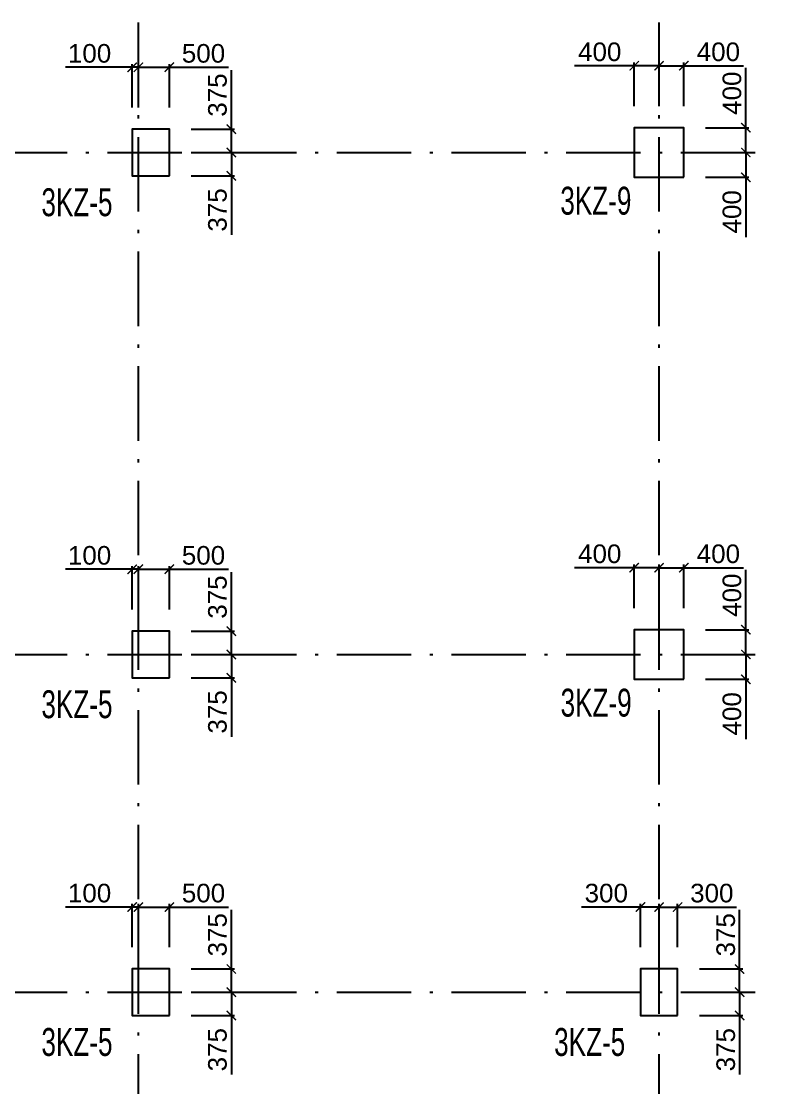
# Model space of a CAD drawing. Header units: millimetres. Extents: x -3831 to 465700, y 39900 to 106100.
# Drawn here: x 109712 to 121688, y 75460 to 92667 of the extents above; entities that cross this region are included whole.
import ezdxf

# ---------------------------------------------------------------- set-up
doc = ezdxf.new("R2010")
doc.units = ezdxf.units.MM
doc.linetypes.add('线型2', pattern=[1850, 1200, -300, 50, -300])
doc.layers.add('column_dim', color=90, linetype='Continuous')
doc.layers.add('DOTE', color=10, linetype='线型2')
doc.layers.add('S_Cl', color=2, linetype='Continuous', lineweight=25)
doc.layers.add('S_ColumFocus', color=2, linetype='Continuous', lineweight=9)
doc.styles.get("Standard").update_dxf_attribs({"font": 'arial.ttf'})
doc.styles.add('xxxx', font='RIF.ttf')
doc.dimstyles.new('ISO-25', dxfattribs={"dimtxt": 2.5, "dimasz": 2.5, "dimexe": 1.25, "dimexo": 0.625, "dimtad": 1, "dimtxsty": 'Standard', "dimcen": 2.5, "dimadec": 0, "dimazin": 0, "dimtfac": 1, "dimtmove": 0, "dimatfit": 3, "dimfxl": 1, "dimarcsym": 0})

# ---------------------------------------------------------------- blocks, each defined once
blk = doc.blocks.new('_ArchTick')
at = {"color": 0, "linetype": 'ByBlock', "const_width": 0.15}
blk.add_lwpolyline([(-0.5, -0.5), (0.5, 0.5)], dxfattribs=at)
blk = doc.blocks.new('*D1902')
at = {"layer": 'column_dim', "color": 0, "lineweight": -2, "transparency": 16777216}
for p, q in [((120750, 90550), (121450, 90550)), ((121400, 90550), (121400, 90150)), ((120750, 90150), (121450, 90150)), ((121400, 90150), (121400, 89186))]:
    blk.add_line(p, q, dxfattribs=at)
at = {"layer": 'Defpoints', "color": 0, "transparency": 16777216}
for p in [(120400, 90550), (121400, 90550), (120400, 90150)]:
    blk.add_point(p, dxfattribs=at)
at = {"layer": 'column_dim', "color": 0, "lineweight": -2, "transparency": 16777216, "xscale": 150, "yscale": 150, "zscale": 150}
for p, rotation in [((121400, 90550), 90), ((121400, 90150), 270)]:
    blk.add_blockref('_ArchTick', p, dxfattribs=dict(at, rotation=rotation))
at = {"layer": 'column_dim', "color": 7, "transparency": 16777216, "insert": (121177, 89593), "char_height": 300, "attachment_point": 5, "rotation": 90}
blk.add_mtext('400', dxfattribs=at)
blk = doc.blocks.new('*D1903')
at = {"layer": 'column_dim', "color": 0, "lineweight": -2, "transparency": 16777216}
for p, q in [((121400, 90950), (121400, 91914)), ((120750, 90950), (121450, 90950)), ((121400, 90550), (121400, 90950)), ((120750, 90550), (121450, 90550))]:
    blk.add_line(p, q, dxfattribs=at)
at = {"layer": 'Defpoints', "color": 0, "transparency": 16777216}
for p in [(120400, 90950), (120400, 90550), (121400, 90550)]:
    blk.add_point(p, dxfattribs=at)
at = {"layer": 'column_dim', "color": 0, "lineweight": -2, "transparency": 16777216, "xscale": 150, "yscale": 150, "zscale": 150}
for p, rotation in [((121400, 90950), 90), ((121400, 90550), 270)]:
    blk.add_blockref('_ArchTick', p, dxfattribs=dict(at, rotation=rotation))
at = {"layer": 'column_dim', "color": 7, "transparency": 16777216, "insert": (121177, 91507), "char_height": 300, "attachment_point": 5, "rotation": 90}
blk.add_mtext('400', dxfattribs=at)
blk = doc.blocks.new('*D1904')
at = {"layer": 'column_dim', "color": 0, "lineweight": -2, "transparency": 16777216}
for p, q in [((120000, 91300), (120000, 92000)), ((120000, 91950), (120400, 91950)), ((120400, 91300), (120400, 92000)), ((120400, 91950), (121364, 91950))]:
    blk.add_line(p, q, dxfattribs=at)
at = {"layer": 'Defpoints', "color": 0, "transparency": 16777216}
for p in [(120000, 91950), (120000, 90950), (120400, 90950)]:
    blk.add_point(p, dxfattribs=at)
at = {"layer": 'column_dim', "color": 0, "lineweight": -2, "transparency": 16777216, "xscale": 150, "yscale": 150, "zscale": 150, "rotation": 180}
blk.add_blockref('_ArchTick', (120000, 91950), dxfattribs=at)
at = {"layer": 'column_dim', "color": 0, "lineweight": -2, "transparency": 16777216, "xscale": 150, "yscale": 150, "zscale": 150}
blk.add_blockref('_ArchTick', (120400, 91950), dxfattribs=at)
at = {"layer": 'column_dim', "color": 7, "transparency": 16777216, "insert": (120957, 92173), "char_height": 300, "attachment_point": 5}
blk.add_mtext('400', dxfattribs=at)
blk = doc.blocks.new('*D1905')
at = {"layer": 'column_dim', "color": 0, "lineweight": -2, "transparency": 16777216}
for p, q in [((119600, 91950), (118636, 91950)), ((119600, 91300), (119600, 92000)), ((120000, 91950), (119600, 91950)), ((120000, 91300), (120000, 92000))]:
    blk.add_line(p, q, dxfattribs=at)
at = {"layer": 'Defpoints', "color": 0, "transparency": 16777216}
for p in [(120000, 91950), (119600, 90950), (120000, 90950)]:
    blk.add_point(p, dxfattribs=at)
at = {"layer": 'column_dim', "color": 0, "lineweight": -2, "transparency": 16777216, "xscale": 150, "yscale": 150, "zscale": 150, "rotation": 180}
blk.add_blockref('_ArchTick', (119600, 91950), dxfattribs=at)
at = {"layer": 'column_dim', "color": 0, "lineweight": -2, "transparency": 16777216, "xscale": 150, "yscale": 150, "zscale": 150}
blk.add_blockref('_ArchTick', (120000, 91950), dxfattribs=at)
at = {"layer": 'column_dim', "color": 7, "transparency": 16777216, "insert": (119043, 92173), "char_height": 300, "attachment_point": 5}
blk.add_mtext('400', dxfattribs=at)
blk = doc.blocks.new('*D1906')
at = {"layer": 'column_dim', "color": 0, "lineweight": -2, "transparency": 16777216}
for p, q in [((120750, 82450), (121450, 82450)), ((121400, 82450), (121400, 82050)), ((120750, 82050), (121450, 82050)), ((121400, 82050), (121400, 81086))]:
    blk.add_line(p, q, dxfattribs=at)
at = {"layer": 'Defpoints', "color": 0, "transparency": 16777216}
for p in [(120400, 82450), (121400, 82450), (120400, 82050)]:
    blk.add_point(p, dxfattribs=at)
at = {"layer": 'column_dim', "color": 0, "lineweight": -2, "transparency": 16777216, "xscale": 150, "yscale": 150, "zscale": 150}
for p, rotation in [((121400, 82450), 90), ((121400, 82050), 270)]:
    blk.add_blockref('_ArchTick', p, dxfattribs=dict(at, rotation=rotation))
at = {"layer": 'column_dim', "color": 7, "transparency": 16777216, "insert": (121177, 81493), "char_height": 300, "attachment_point": 5, "rotation": 90}
blk.add_mtext('400', dxfattribs=at)
blk = doc.blocks.new('*D1907')
at = {"layer": 'column_dim', "color": 0, "lineweight": -2, "transparency": 16777216}
for p, q in [((121400, 82850), (121400, 83814)), ((120750, 82850), (121450, 82850)), ((121400, 82450), (121400, 82850)), ((120750, 82450), (121450, 82450))]:
    blk.add_line(p, q, dxfattribs=at)
at = {"layer": 'Defpoints', "color": 0, "transparency": 16777216}
for p in [(120400, 82850), (120400, 82450), (121400, 82450)]:
    blk.add_point(p, dxfattribs=at)
at = {"layer": 'column_dim', "color": 0, "lineweight": -2, "transparency": 16777216, "xscale": 150, "yscale": 150, "zscale": 150}
for p, rotation in [((121400, 82850), 90), ((121400, 82450), 270)]:
    blk.add_blockref('_ArchTick', p, dxfattribs=dict(at, rotation=rotation))
at = {"layer": 'column_dim', "color": 7, "transparency": 16777216, "insert": (121177, 83407), "char_height": 300, "attachment_point": 5, "rotation": 90}
blk.add_mtext('400', dxfattribs=at)
blk = doc.blocks.new('*D1908')
at = {"layer": 'column_dim', "color": 0, "lineweight": -2, "transparency": 16777216}
for p, q in [((120000, 83200), (120000, 83900)), ((120000, 83850), (120400, 83850)), ((120400, 83200), (120400, 83900)), ((120400, 83850), (121364, 83850))]:
    blk.add_line(p, q, dxfattribs=at)
at = {"layer": 'Defpoints', "color": 0, "transparency": 16777216}
for p in [(120000, 83850), (120000, 82850), (120400, 82850)]:
    blk.add_point(p, dxfattribs=at)
at = {"layer": 'column_dim', "color": 0, "lineweight": -2, "transparency": 16777216, "xscale": 150, "yscale": 150, "zscale": 150, "rotation": 180}
blk.add_blockref('_ArchTick', (120000, 83850), dxfattribs=at)
at = {"layer": 'column_dim', "color": 0, "lineweight": -2, "transparency": 16777216, "xscale": 150, "yscale": 150, "zscale": 150}
blk.add_blockref('_ArchTick', (120400, 83850), dxfattribs=at)
at = {"layer": 'column_dim', "color": 7, "transparency": 16777216, "insert": (120957, 84073), "char_height": 300, "attachment_point": 5}
blk.add_mtext('400', dxfattribs=at)
blk = doc.blocks.new('*D1909')
at = {"layer": 'column_dim', "color": 0, "lineweight": -2, "transparency": 16777216}
for p, q in [((119600, 83850), (118636, 83850)), ((119600, 83200), (119600, 83900)), ((120000, 83850), (119600, 83850)), ((120000, 83200), (120000, 83900))]:
    blk.add_line(p, q, dxfattribs=at)
at = {"layer": 'Defpoints', "color": 0, "transparency": 16777216}
for p in [(120000, 83850), (119600, 82850), (120000, 82850)]:
    blk.add_point(p, dxfattribs=at)
at = {"layer": 'column_dim', "color": 0, "lineweight": -2, "transparency": 16777216, "xscale": 150, "yscale": 150, "zscale": 150, "rotation": 180}
blk.add_blockref('_ArchTick', (119600, 83850), dxfattribs=at)
at = {"layer": 'column_dim', "color": 0, "lineweight": -2, "transparency": 16777216, "xscale": 150, "yscale": 150, "zscale": 150}
blk.add_blockref('_ArchTick', (120000, 83850), dxfattribs=at)
at = {"layer": 'column_dim', "color": 7, "transparency": 16777216, "insert": (119043, 84073), "char_height": 300, "attachment_point": 5}
blk.add_mtext('400', dxfattribs=at)
blk = doc.blocks.new('*D1910')
at = {"layer": 'column_dim', "color": 0, "lineweight": -2, "transparency": 16777216}
for p, q in [((120650, 77000), (121350, 77000)), ((121300, 77000), (121300, 76625)), ((120650, 76625), (121350, 76625)), ((121300, 76625), (121300, 75670))]:
    blk.add_line(p, q, dxfattribs=at)
at = {"layer": 'Defpoints', "color": 0, "transparency": 16777216}
for p in [(120300, 77000), (121300, 77000), (120300, 76625)]:
    blk.add_point(p, dxfattribs=at)
at = {"layer": 'column_dim', "color": 0, "lineweight": -2, "transparency": 16777216, "xscale": 150, "yscale": 150, "zscale": 150}
for p, rotation in [((121300, 77000), 90), ((121300, 76625), 270)]:
    blk.add_blockref('_ArchTick', p, dxfattribs=dict(at, rotation=rotation))
at = {"layer": 'column_dim', "color": 7, "transparency": 16777216, "insert": (121077, 76073), "char_height": 300, "attachment_point": 5, "rotation": 90}
blk.add_mtext('375', dxfattribs=at)
blk = doc.blocks.new('*D1911')
at = {"layer": 'column_dim', "color": 0, "lineweight": -2, "transparency": 16777216}
for p, q in [((121300, 77375), (121300, 78330)), ((120650, 77375), (121350, 77375)), ((121300, 77000), (121300, 77375)), ((120650, 77000), (121350, 77000))]:
    blk.add_line(p, q, dxfattribs=at)
at = {"layer": 'Defpoints', "color": 0, "transparency": 16777216}
for p in [(120300, 77375), (120300, 77000), (121300, 77000)]:
    blk.add_point(p, dxfattribs=at)
at = {"layer": 'column_dim', "color": 0, "lineweight": -2, "transparency": 16777216, "xscale": 150, "yscale": 150, "zscale": 150}
for p, rotation in [((121300, 77375), 90), ((121300, 77000), 270)]:
    blk.add_blockref('_ArchTick', p, dxfattribs=dict(at, rotation=rotation))
at = {"layer": 'column_dim', "color": 7, "transparency": 16777216, "insert": (121077, 77927), "char_height": 300, "attachment_point": 5, "rotation": 90}
blk.add_mtext('375', dxfattribs=at)
blk = doc.blocks.new('*D1912')
at = {"layer": 'column_dim', "color": 0, "lineweight": -2, "transparency": 16777216}
for p, q in [((120000, 77725), (120000, 78425)), ((120000, 78375), (120300, 78375)), ((120300, 77725), (120300, 78425)), ((120300, 78375), (121252, 78375))]:
    blk.add_line(p, q, dxfattribs=at)
at = {"layer": 'Defpoints', "color": 0, "transparency": 16777216}
for p in [(120000, 78375), (120000, 77375), (120300, 77375)]:
    blk.add_point(p, dxfattribs=at)
at = {"layer": 'column_dim', "color": 0, "lineweight": -2, "transparency": 16777216, "xscale": 150, "yscale": 150, "zscale": 150, "rotation": 180}
blk.add_blockref('_ArchTick', (120000, 78375), dxfattribs=at)
at = {"layer": 'column_dim', "color": 0, "lineweight": -2, "transparency": 16777216, "xscale": 150, "yscale": 150, "zscale": 150}
blk.add_blockref('_ArchTick', (120300, 78375), dxfattribs=at)
at = {"layer": 'column_dim', "color": 7, "transparency": 16777216, "insert": (120851, 78598), "char_height": 300, "attachment_point": 5}
blk.add_mtext('300', dxfattribs=at)
blk = doc.blocks.new('*D1913')
at = {"layer": 'column_dim', "color": 0, "lineweight": -2, "transparency": 16777216}
for p, q in [((119700, 78375), (118748, 78375)), ((119700, 77725), (119700, 78425)), ((120000, 78375), (119700, 78375)), ((120000, 77725), (120000, 78425))]:
    blk.add_line(p, q, dxfattribs=at)
at = {"layer": 'Defpoints', "color": 0, "transparency": 16777216}
for p in [(120000, 78375), (119700, 77375), (120000, 77375)]:
    blk.add_point(p, dxfattribs=at)
at = {"layer": 'column_dim', "color": 0, "lineweight": -2, "transparency": 16777216, "xscale": 150, "yscale": 150, "zscale": 150, "rotation": 180}
blk.add_blockref('_ArchTick', (119700, 78375), dxfattribs=at)
at = {"layer": 'column_dim', "color": 0, "lineweight": -2, "transparency": 16777216, "xscale": 150, "yscale": 150, "zscale": 150}
blk.add_blockref('_ArchTick', (120000, 78375), dxfattribs=at)
at = {"layer": 'column_dim', "color": 7, "transparency": 16777216, "insert": (119149, 78598), "char_height": 300, "attachment_point": 5}
blk.add_mtext('300', dxfattribs=at)
blk = doc.blocks.new('*D1930')
at = {"layer": 'column_dim', "color": 0, "lineweight": -2, "transparency": 16777216}
for p, q in [((111600, 91275), (111600, 91975)), ((111600, 91925), (112100, 91925)), ((112100, 91275), (112100, 91975)), ((112100, 91925), (113052, 91925))]:
    blk.add_line(p, q, dxfattribs=at)
at = {"layer": 'Defpoints', "color": 0, "transparency": 16777216}
for p in [(111600, 91925), (111600, 90925), (112100, 90925)]:
    blk.add_point(p, dxfattribs=at)
at = {"layer": 'column_dim', "color": 0, "lineweight": -2, "transparency": 16777216, "xscale": 150, "yscale": 150, "zscale": 150, "rotation": 180}
blk.add_blockref('_ArchTick', (111600, 91925), dxfattribs=at)
at = {"layer": 'column_dim', "color": 0, "lineweight": -2, "transparency": 16777216, "xscale": 150, "yscale": 150, "zscale": 150}
blk.add_blockref('_ArchTick', (112100, 91925), dxfattribs=at)
at = {"layer": 'column_dim', "color": 7, "transparency": 16777216, "insert": (112651, 92148), "char_height": 300, "attachment_point": 5}
blk.add_mtext('500', dxfattribs=at)
blk = doc.blocks.new('*D1931')
at = {"layer": 'column_dim', "color": 0, "lineweight": -2, "transparency": 16777216}
for p, q in [((111500, 91925), (110426, 91925)), ((111500, 91275), (111500, 91975)), ((111600, 91925), (111500, 91925)), ((111600, 91275), (111600, 91975)), ((111600, 91925), (111750, 91925))]:
    blk.add_line(p, q, dxfattribs=at)
at = {"layer": 'Defpoints', "color": 0, "transparency": 16777216}
for p in [(111600, 91925), (111500, 90925), (111600, 90925)]:
    blk.add_point(p, dxfattribs=at)
at = {"layer": 'column_dim', "color": 0, "lineweight": -2, "transparency": 16777216, "xscale": 150, "yscale": 150, "zscale": 150}
blk.add_blockref('_ArchTick', (111500, 91925), dxfattribs=at)
at = {"layer": 'column_dim', "color": 0, "lineweight": -2, "transparency": 16777216, "xscale": 150, "yscale": 150, "zscale": 150, "rotation": 180}
blk.add_blockref('_ArchTick', (111600, 91925), dxfattribs=at)
at = {"layer": 'column_dim', "color": 7, "transparency": 16777216, "insert": (110813, 92148), "char_height": 300, "attachment_point": 5}
blk.add_mtext('100', dxfattribs=at)
blk = doc.blocks.new('*D1932')
at = {"layer": 'column_dim', "color": 0, "lineweight": -2, "transparency": 16777216}
for p, q in [((112450, 90550), (113150, 90550)), ((113100, 90550), (113100, 90175)), ((112450, 90175), (113150, 90175)), ((113100, 90175), (113100, 89220))]:
    blk.add_line(p, q, dxfattribs=at)
at = {"layer": 'Defpoints', "color": 0, "transparency": 16777216}
for p in [(112100, 90550), (113100, 90550), (112100, 90175)]:
    blk.add_point(p, dxfattribs=at)
at = {"layer": 'column_dim', "color": 0, "lineweight": -2, "transparency": 16777216, "xscale": 150, "yscale": 150, "zscale": 150}
for p, rotation in [((113100, 90550), 90), ((113100, 90175), 270)]:
    blk.add_blockref('_ArchTick', p, dxfattribs=dict(at, rotation=rotation))
at = {"layer": 'column_dim', "color": 7, "transparency": 16777216, "insert": (112877, 89623), "char_height": 300, "attachment_point": 5, "rotation": 90}
blk.add_mtext('375', dxfattribs=at)
blk = doc.blocks.new('*D1933')
at = {"layer": 'column_dim', "color": 0, "lineweight": -2, "transparency": 16777216}
for p, q in [((113100, 90925), (113100, 91880)), ((112450, 90925), (113150, 90925)), ((113100, 90550), (113100, 90925)), ((112450, 90550), (113150, 90550))]:
    blk.add_line(p, q, dxfattribs=at)
at = {"layer": 'Defpoints', "color": 0, "transparency": 16777216}
for p in [(112100, 90925), (112100, 90550), (113100, 90550)]:
    blk.add_point(p, dxfattribs=at)
at = {"layer": 'column_dim', "color": 0, "lineweight": -2, "transparency": 16777216, "xscale": 150, "yscale": 150, "zscale": 150}
for p, rotation in [((113100, 90925), 90), ((113100, 90550), 270)]:
    blk.add_blockref('_ArchTick', p, dxfattribs=dict(at, rotation=rotation))
at = {"layer": 'column_dim', "color": 7, "transparency": 16777216, "insert": (112877, 91477), "char_height": 300, "attachment_point": 5, "rotation": 90}
blk.add_mtext('375', dxfattribs=at)
blk = doc.blocks.new('*D1934')
at = {"layer": 'column_dim', "color": 0, "lineweight": -2, "transparency": 16777216}
for p, q in [((111600, 83175), (111600, 83875)), ((111600, 83825), (112100, 83825)), ((112100, 83175), (112100, 83875)), ((112100, 83825), (113052, 83825))]:
    blk.add_line(p, q, dxfattribs=at)
at = {"layer": 'Defpoints', "color": 0, "transparency": 16777216}
for p in [(111600, 83825), (111600, 82825), (112100, 82825)]:
    blk.add_point(p, dxfattribs=at)
at = {"layer": 'column_dim', "color": 0, "lineweight": -2, "transparency": 16777216, "xscale": 150, "yscale": 150, "zscale": 150, "rotation": 180}
blk.add_blockref('_ArchTick', (111600, 83825), dxfattribs=at)
at = {"layer": 'column_dim', "color": 0, "lineweight": -2, "transparency": 16777216, "xscale": 150, "yscale": 150, "zscale": 150}
blk.add_blockref('_ArchTick', (112100, 83825), dxfattribs=at)
at = {"layer": 'column_dim', "color": 7, "transparency": 16777216, "insert": (112651, 84048), "char_height": 300, "attachment_point": 5}
blk.add_mtext('500', dxfattribs=at)
blk = doc.blocks.new('*D1935')
at = {"layer": 'column_dim', "color": 0, "lineweight": -2, "transparency": 16777216}
for p, q in [((111500, 83825), (110426, 83825)), ((111500, 83175), (111500, 83875)), ((111600, 83825), (111500, 83825)), ((111600, 83175), (111600, 83875)), ((111600, 83825), (111750, 83825))]:
    blk.add_line(p, q, dxfattribs=at)
at = {"layer": 'Defpoints', "color": 0, "transparency": 16777216}
for p in [(111600, 83825), (111500, 82825), (111600, 82825)]:
    blk.add_point(p, dxfattribs=at)
at = {"layer": 'column_dim', "color": 0, "lineweight": -2, "transparency": 16777216, "xscale": 150, "yscale": 150, "zscale": 150}
blk.add_blockref('_ArchTick', (111500, 83825), dxfattribs=at)
at = {"layer": 'column_dim', "color": 0, "lineweight": -2, "transparency": 16777216, "xscale": 150, "yscale": 150, "zscale": 150, "rotation": 180}
blk.add_blockref('_ArchTick', (111600, 83825), dxfattribs=at)
at = {"layer": 'column_dim', "color": 7, "transparency": 16777216, "insert": (110813, 84048), "char_height": 300, "attachment_point": 5}
blk.add_mtext('100', dxfattribs=at)
blk = doc.blocks.new('*D1936')
at = {"layer": 'column_dim', "color": 0, "lineweight": -2, "transparency": 16777216}
for p, q in [((112450, 82450), (113150, 82450)), ((113100, 82450), (113100, 82075)), ((112450, 82075), (113150, 82075)), ((113100, 82075), (113100, 81120))]:
    blk.add_line(p, q, dxfattribs=at)
at = {"layer": 'Defpoints', "color": 0, "transparency": 16777216}
for p in [(112100, 82450), (113100, 82450), (112100, 82075)]:
    blk.add_point(p, dxfattribs=at)
at = {"layer": 'column_dim', "color": 0, "lineweight": -2, "transparency": 16777216, "xscale": 150, "yscale": 150, "zscale": 150}
for p, rotation in [((113100, 82450), 90), ((113100, 82075), 270)]:
    blk.add_blockref('_ArchTick', p, dxfattribs=dict(at, rotation=rotation))
at = {"layer": 'column_dim', "color": 7, "transparency": 16777216, "insert": (112877, 81523), "char_height": 300, "attachment_point": 5, "rotation": 90}
blk.add_mtext('375', dxfattribs=at)
blk = doc.blocks.new('*D1937')
at = {"layer": 'column_dim', "color": 0, "lineweight": -2, "transparency": 16777216}
for p, q in [((113100, 82825), (113100, 83780)), ((112450, 82825), (113150, 82825)), ((113100, 82450), (113100, 82825)), ((112450, 82450), (113150, 82450))]:
    blk.add_line(p, q, dxfattribs=at)
at = {"layer": 'Defpoints', "color": 0, "transparency": 16777216}
for p in [(112100, 82825), (112100, 82450), (113100, 82450)]:
    blk.add_point(p, dxfattribs=at)
at = {"layer": 'column_dim', "color": 0, "lineweight": -2, "transparency": 16777216, "xscale": 150, "yscale": 150, "zscale": 150}
for p, rotation in [((113100, 82825), 90), ((113100, 82450), 270)]:
    blk.add_blockref('_ArchTick', p, dxfattribs=dict(at, rotation=rotation))
at = {"layer": 'column_dim', "color": 7, "transparency": 16777216, "insert": (112877, 83377), "char_height": 300, "attachment_point": 5, "rotation": 90}
blk.add_mtext('375', dxfattribs=at)
blk = doc.blocks.new('*D1938')
at = {"layer": 'column_dim', "color": 0, "lineweight": -2, "transparency": 16777216}
for p, q in [((111600, 77725), (111600, 78425)), ((111600, 78375), (112100, 78375)), ((112100, 77725), (112100, 78425)), ((112100, 78375), (113052, 78375))]:
    blk.add_line(p, q, dxfattribs=at)
at = {"layer": 'Defpoints', "color": 0, "transparency": 16777216}
for p in [(111600, 78375), (111600, 77375), (112100, 77375)]:
    blk.add_point(p, dxfattribs=at)
at = {"layer": 'column_dim', "color": 0, "lineweight": -2, "transparency": 16777216, "xscale": 150, "yscale": 150, "zscale": 150, "rotation": 180}
blk.add_blockref('_ArchTick', (111600, 78375), dxfattribs=at)
at = {"layer": 'column_dim', "color": 0, "lineweight": -2, "transparency": 16777216, "xscale": 150, "yscale": 150, "zscale": 150}
blk.add_blockref('_ArchTick', (112100, 78375), dxfattribs=at)
at = {"layer": 'column_dim', "color": 7, "transparency": 16777216, "insert": (112651, 78598), "char_height": 300, "attachment_point": 5}
blk.add_mtext('500', dxfattribs=at)
blk = doc.blocks.new('*D1939')
at = {"layer": 'column_dim', "color": 0, "lineweight": -2, "transparency": 16777216}
for p, q in [((111500, 78375), (110426, 78375)), ((111500, 77725), (111500, 78425)), ((111600, 78375), (111500, 78375)), ((111600, 77725), (111600, 78425)), ((111600, 78375), (111750, 78375))]:
    blk.add_line(p, q, dxfattribs=at)
at = {"layer": 'Defpoints', "color": 0, "transparency": 16777216}
for p in [(111600, 78375), (111500, 77375), (111600, 77375)]:
    blk.add_point(p, dxfattribs=at)
at = {"layer": 'column_dim', "color": 0, "lineweight": -2, "transparency": 16777216, "xscale": 150, "yscale": 150, "zscale": 150}
blk.add_blockref('_ArchTick', (111500, 78375), dxfattribs=at)
at = {"layer": 'column_dim', "color": 0, "lineweight": -2, "transparency": 16777216, "xscale": 150, "yscale": 150, "zscale": 150, "rotation": 180}
blk.add_blockref('_ArchTick', (111600, 78375), dxfattribs=at)
at = {"layer": 'column_dim', "color": 7, "transparency": 16777216, "insert": (110813, 78598), "char_height": 300, "attachment_point": 5}
blk.add_mtext('100', dxfattribs=at)
blk = doc.blocks.new('*D1940')
at = {"layer": 'column_dim', "color": 0, "lineweight": -2, "transparency": 16777216}
for p, q in [((112450, 77000), (113150, 77000)), ((113100, 77000), (113100, 76625)), ((112450, 76625), (113150, 76625)), ((113100, 76625), (113100, 75670))]:
    blk.add_line(p, q, dxfattribs=at)
at = {"layer": 'Defpoints', "color": 0, "transparency": 16777216}
for p in [(112100, 77000), (113100, 77000), (112100, 76625)]:
    blk.add_point(p, dxfattribs=at)
at = {"layer": 'column_dim', "color": 0, "lineweight": -2, "transparency": 16777216, "xscale": 150, "yscale": 150, "zscale": 150}
for p, rotation in [((113100, 77000), 90), ((113100, 76625), 270)]:
    blk.add_blockref('_ArchTick', p, dxfattribs=dict(at, rotation=rotation))
at = {"layer": 'column_dim', "color": 7, "transparency": 16777216, "insert": (112877, 76073), "char_height": 300, "attachment_point": 5, "rotation": 90}
blk.add_mtext('375', dxfattribs=at)
blk = doc.blocks.new('*D1941')
at = {"layer": 'column_dim', "color": 0, "lineweight": -2, "transparency": 16777216}
for p, q in [((113100, 77375), (113100, 78330)), ((112450, 77375), (113150, 77375)), ((113100, 77000), (113100, 77375)), ((112450, 77000), (113150, 77000))]:
    blk.add_line(p, q, dxfattribs=at)
at = {"layer": 'Defpoints', "color": 0, "transparency": 16777216}
for p in [(112100, 77375), (112100, 77000), (113100, 77000)]:
    blk.add_point(p, dxfattribs=at)
at = {"layer": 'column_dim', "color": 0, "lineweight": -2, "transparency": 16777216, "xscale": 150, "yscale": 150, "zscale": 150}
for p, rotation in [((113100, 77375), 90), ((113100, 77000), 270)]:
    blk.add_blockref('_ArchTick', p, dxfattribs=dict(at, rotation=rotation))
at = {"layer": 'column_dim', "color": 7, "transparency": 16777216, "insert": (112877, 77927), "char_height": 300, "attachment_point": 5, "rotation": 90}
blk.add_mtext('375', dxfattribs=at)

msp = doc.modelspace()

# ---------------------------------------------------------------- linework, layer by layer
at = {"layer": 'DOTE'}
for p, q in [((111600, 60000), (111600, 101300)), ((120000, 60000), (120000, 101300)), ((100000, 90550), (131400, 90550)), ((100000, 82450), (172500, 82450)), ((100000, 77000), (172500, 77000))]:
    msp.add_line(p, q, dxfattribs=at)
at = {"layer": 'S_Cl'}
for points in [[(112100, 90175), (112100, 90925), (111500, 90925), (111500, 90175)], [(120400, 90150), (120400, 90950), (119600, 90950), (119600, 90150)], [(112100, 82075), (112100, 82825), (111500, 82825), (111500, 82075)], [(120400, 82050), (120400, 82850), (119600, 82850), (119600, 82050)], [(112100, 76625), (112100, 77375), (111500, 77375), (111500, 76625)], [(120300, 76625), (120300, 77375), (119700, 77375), (119700, 76625)]]:
    msp.add_lwpolyline(points, close=True, dxfattribs=at)

# ---------------------------------------------------------------- texts
at = {"layer": 'S_ColumFocus', "char_height": 450, "attachment_point": 5, "style": 'xxxx'}
for s, insert, width in [('{\\W0.7;3KZ-9}', (118980.92096, 89769.37245), 979.875), ('{\\W0.7;3KZ-5}', (110609.73346, 89744.37245), 837.5), ('{\\W0.7;3KZ-9}', (118985.10846, 81669.37245), 988.25), ('{\\W0.7;3KZ-5}', (110609.73346, 81644.37245), 837.5), ('{\\W0.7;3KZ-5}', (110609.73346, 76194.37245), 837.5), ('{\\W0.7;3KZ-5}', (118880.92096, 76194.37245), 979.875)]:
    msp.add_mtext(s, dxfattribs=dict(at, insert=insert, width=width))

# ---------------------------------------------------------------- dimensions: what is measured, and where the dimension line sits
at = {"layer": 'column_dim'}
for p1, p2, distance, picture, middle in [((111500, 90925), (111600, 90925), 1000, '*D1931', (110813.21965, 92148.1719)), ((112100, 90925), (111600, 90925), -1000, '*D1930', (112650.90041, 92148.1719)), ((119600, 90950), (120000, 90950), 1000, '*D1905', (119043.06276, 92173.1719)), ((120400, 90950), (120000, 90950), -1000, '*D1904', (120956.93724, 92173.1719)), ((120400, 90950), (120400, 90550), 1000, '*D1903', (121176.8281, 91506.93724)), ((112100, 90925), (112100, 90550), 1000, '*D1933', (112876.72578, 91477.4352)), ((112100, 90175), (112100, 90550), -1000, '*D1932', (112876.72578, 89622.5648)), ((120400, 90150), (120400, 90550), -1000, '*D1902', (121176.8281, 89593.06276)), ((111500, 82825), (111600, 82825), 1000, '*D1935', (110813.21965, 84048.1719)), ((112100, 82825), (111600, 82825), -1000, '*D1934', (112650.90041, 84048.1719)), ((119600, 82850), (120000, 82850), 1000, '*D1909', (119043.06276, 84073.1719)), ((120400, 82850), (120000, 82850), -1000, '*D1908', (120956.93724, 84073.1719)), ((120400, 82850), (120400, 82450), 1000, '*D1907', (121176.8281, 83406.93724)), ((112100, 82825), (112100, 82450), 1000, '*D1937', (112876.72578, 83377.4352)), ((112100, 82075), (112100, 82450), -1000, '*D1936', (112876.72578, 81522.5648)), ((120400, 82050), (120400, 82450), -1000, '*D1906', (121176.8281, 81493.06276)), ((111500, 77375), (111600, 77375), 1000, '*D1939', (110813.21965, 78598.1719)), ((112100, 77375), (111600, 77375), -1000, '*D1938', (112650.90041, 78598.1719)), ((119700, 77375), (120000, 77375), 1000, '*D1913', (119149.20191, 78598.27422)), ((120300, 77375), (120000, 77375), -1000, '*D1912', (120850.79809, 78598.27422)), ((112100, 77375), (112100, 77000), 1000, '*D1941', (112876.72578, 77927.4352)), ((120300, 77375), (120300, 77000), 1000, '*D1911', (121076.72578, 77927.4352)), ((112100, 76625), (112100, 77000), -1000, '*D1940', (112876.72578, 76072.5648)), ((120300, 76625), (120300, 77000), -1000, '*D1910', (121076.72578, 76072.5648))]:
    dim = msp.add_aligned_dim(p1=p1, p2=p2, distance=distance, dimstyle='ISO-25', override={"dimtxt": 300, "dimasz": 150, "dimexe": 50, "dimexo": 350, "dimgap": 70, "dimjust": 1, "dimblk1": 'ArchTick', "dimblk2": 'ArchTick', "dimsah": 1, "dimclrt": 7}, dxfattribs=at)
    dim.commit()
    dim.dimension.update_dxf_attribs({"geometry": picture, "text_midpoint": middle})

doc.saveas('drawing.dxf')
